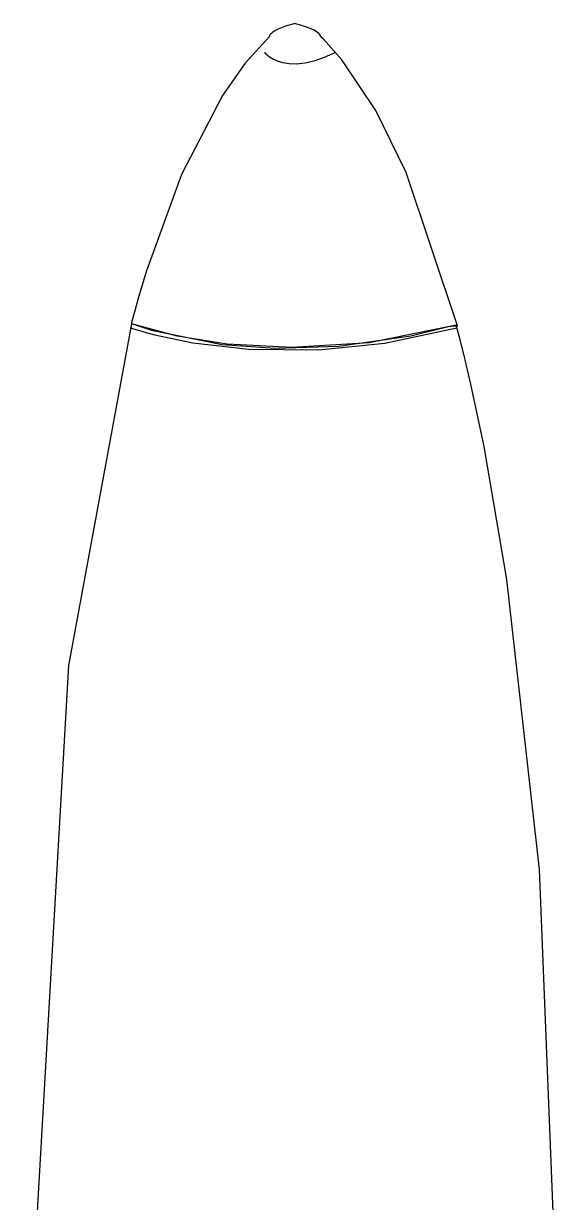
# Model space of a CAD drawing. Extents: x 0.4 to 20.4, y 0.5 to 29.7.
# Drawn here: x 5.95 to 7.12, y 16.302 to 18.859 of the extents above; entities that cross this region are included whole.
import ezdxf

# ---------------------------------------------------------------- set-up
doc = ezdxf.new("R2010")
doc.units = 0

msp = doc.modelspace()

# ---------------------------------------------------------------- linework, layer by layer
at = {"layer": 'Layer 1', "color": 7, "linetype": 'CONTINUOUS'}
for p, q in [((6.502704, 18.847255), (6.492828, 18.842059)), ((6.517466, 18.852942), (6.502704, 18.847255)), ((6.538096, 18.858875), (6.517466, 18.852942)), ((6.538108, 18.858877), (6.538096, 18.858875)), ((6.538131, 18.858871), (6.538108, 18.858877)), ((6.538178, 18.85886), (6.538131, 18.858871)), ((6.538271, 18.858836), (6.538178, 18.85886)), ((6.539012, 18.85865), (6.538271, 18.858836)), ((6.549995, 18.855669), (6.539012, 18.85865)), ((6.567343, 18.849838), (6.549995, 18.855669)), ((6.579351, 18.844384), (6.567343, 18.849838)), ((6.482543, 18.831095), (6.429818, 18.772724)), ((6.482547, 18.831098), (6.482543, 18.831095)), ((6.482549, 18.831141), (6.482547, 18.831107)), ((6.482547, 18.831107), (6.482547, 18.831099)), ((6.482547, 18.831099), (6.482547, 18.831098)), ((6.482547, 18.831098), (6.482547, 18.831098)), ((6.482547, 18.831098), (6.482547, 18.831098)), ((6.482564, 18.831287), (6.482549, 18.831141)), ((6.482699, 18.831874), (6.482564, 18.831287)), ((6.483072, 18.83283), (6.482699, 18.831874)), ((6.483808, 18.834123), (6.483072, 18.83283)), ((6.485029, 18.835724), (6.483808, 18.834123)), ((6.486857, 18.8376), (6.485029, 18.835724)), ((6.489416, 18.839722), (6.486857, 18.8376)), ((6.492828, 18.842059), (6.489416, 18.839722)), ((6.587003, 18.839554), (6.579351, 18.844384)), ((6.589502, 18.83745), (6.587003, 18.839554)), ((6.59128, 18.835593), (6.589502, 18.83745)), ((6.592459, 18.834015), (6.59128, 18.835593)), ((6.593163, 18.832746), (6.592459, 18.834015)), ((6.593514, 18.831817), (6.593163, 18.832746)), ((6.593635, 18.831258), (6.593514, 18.831817)), ((6.593648, 18.831128), (6.593635, 18.831258)), ((6.593649, 18.831101), (6.593648, 18.831128)), ((6.593649, 18.831099), (6.593649, 18.831101)), ((6.593649, 18.831098), (6.593649, 18.831099)), ((6.593661, 18.831087), (6.593649, 18.831098)), ((6.593649, 18.831098), (6.593649, 18.831098)), ((6.593649, 18.831098), (6.593649, 18.831098)), ((6.593649, 18.831098), (6.593649, 18.831098)), ((6.593649, 18.831098), (6.593649, 18.831098)), ((6.593649, 18.831098), (6.593649, 18.831098)), ((6.593742, 18.831008), (6.593661, 18.831087)), ((6.594393, 18.830381), (6.593742, 18.831008)), ((6.599581, 18.825294), (6.594393, 18.830381)), ((6.63979, 18.780557), (6.599581, 18.825294)), ((6.472153, 18.796374), (6.472153, 18.796374)), ((6.472153, 18.796374), (6.472153, 18.796374)), ((6.472153, 18.796374), (6.472153, 18.796374)), ((6.472153, 18.796374), (6.472153, 18.796374)), ((6.472153, 18.796374), (6.472153, 18.796374)), ((6.472153, 18.796374), (6.472153, 18.796374)), ((6.472153, 18.796374), (6.472153, 18.796373)), ((6.472153, 18.796373), (6.472154, 18.796373)), ((6.472154, 18.796373), (6.47216, 18.796364)), ((6.47216, 18.796364), (6.472193, 18.796321)), ((6.472193, 18.796321), (6.472339, 18.796137)), ((6.472339, 18.796137), (6.474011, 18.794251)), ((6.602238, 18.786135), (6.624925, 18.796374)), ((6.429818, 18.772724), (6.380571, 18.702909)), ((6.474011, 18.794251), (6.477495, 18.790936)), ((6.477495, 18.790936), (6.482883, 18.78674)), ((6.482883, 18.78674), (6.490267, 18.782214)), ((6.490267, 18.782214), (6.499738, 18.777908)), ((6.499738, 18.777908), (6.511387, 18.774372)), ((6.511387, 18.774372), (6.525307, 18.772154)), ((6.525307, 18.772154), (6.541588, 18.771806)), ((6.541588, 18.771806), (6.560323, 18.773877)), ((6.560323, 18.773877), (6.581603, 18.778916)), ((6.581603, 18.778916), (6.602238, 18.786135)), ((6.713633, 18.670626), (6.63979, 18.780557)), ((6.380571, 18.702909), (6.292054, 18.531647)), ((6.779403, 18.535805), (6.713633, 18.670626)), ((6.292054, 18.531647), (6.216087, 18.322708)), ((6.890043, 18.202925), (6.779403, 18.535805)), ((6.216087, 18.322708), (6.19895, 18.265219)), ((6.19895, 18.265219), (6.19065, 18.235745)), ((6.19065, 18.235745), (6.186566, 18.220829)), ((6.183328, 18.208801), (6.183318, 18.208767)), ((6.183318, 18.208767), (6.183318, 18.208767)), ((6.183318, 18.208767), (6.183318, 18.208767)), ((6.183318, 18.208767), (6.183318, 18.208767)), ((6.183318, 18.208767), (6.183318, 18.208767)), ((6.183318, 18.208767), (6.183319, 18.208767)), ((6.183319, 18.208767), (6.183319, 18.208767)), ((6.183319, 18.208767), (6.183323, 18.208766)), ((6.183323, 18.208766), (6.18334, 18.20876)), ((6.183343, 18.20886), (6.183328, 18.208801)), ((6.18334, 18.20876), (6.183416, 18.208733)), ((6.183406, 18.209096), (6.183343, 18.20886)), ((6.183532, 18.209566), (6.183406, 18.209096)), ((6.183416, 18.208733), (6.184182, 18.208461)), ((6.184541, 18.213328), (6.183532, 18.209566)), ((6.184182, 18.208461), (6.189972, 18.206411)), ((6.186566, 18.220829), (6.184541, 18.213328)), ((6.183592, 18.207391), (6.047243, 17.466239)), ((6.180484, 18.199145), (6.180484, 18.199145)), ((6.180484, 18.199145), (6.180484, 18.199145)), ((6.180484, 18.199145), (6.180484, 18.199145)), ((6.180484, 18.199145), (6.180484, 18.199145)), ((6.180484, 18.199145), (6.180484, 18.199145)), ((6.180484, 18.199145), (6.180484, 18.199145)), ((6.180484, 18.199145), (6.180485, 18.199145)), ((6.180485, 18.199145), (6.18049, 18.199143)), ((6.18049, 18.199143), (6.180508, 18.199137)), ((6.180508, 18.199137), (6.180699, 18.199068)), ((6.180699, 18.199068), (6.181651, 18.198733)), ((6.181651, 18.198733), (6.185795, 18.197331)), ((6.183602, 18.207429), (6.183592, 18.207391)), ((6.183604, 18.207428), (6.183602, 18.207429)), ((6.183602, 18.207429), (6.183602, 18.207429)), ((6.183602, 18.207429), (6.183602, 18.207429)), ((6.183602, 18.207429), (6.183602, 18.207429)), ((6.183642, 18.207413), (6.183604, 18.207428)), ((6.18386, 18.207332), (6.183642, 18.207413)), ((6.282781, 18.180674), (6.18386, 18.207332)), ((6.185795, 18.197331), (6.230659, 18.18449)), ((6.189972, 18.206411), (6.190764, 18.206131)), ((6.190764, 18.206131), (6.190877, 18.20609)), ((6.190877, 18.20609), (6.190878, 18.20609)), ((6.190878, 18.20609), (6.190878, 18.20609)), ((6.190878, 18.20609), (6.190878, 18.20609)), ((6.190878, 18.20609), (6.190879, 18.20609)), ((6.190879, 18.20609), (6.190882, 18.206088)), ((6.190882, 18.206088), (6.190894, 18.206083)), ((6.190894, 18.206083), (6.191029, 18.206029)), ((6.191029, 18.206029), (6.191701, 18.205763)), ((6.191701, 18.205763), (6.194637, 18.204642)), ((6.194637, 18.204642), (6.226791, 18.194025)), ((6.226791, 18.194025), (6.379882, 18.162917)), ((6.230659, 18.18449), (6.316662, 18.166672)), ((6.887689, 18.204478), (6.698763, 18.166506)), ((6.732722, 18.165663), (6.888815, 18.199145)), ((6.789114, 18.181817), (6.87374, 18.202268)), ((6.87374, 18.202268), (6.874417, 18.202454)), ((6.874417, 18.202454), (6.874755, 18.202547)), ((6.874755, 18.202547), (6.874924, 18.202594)), ((6.874924, 18.202594), (6.874925, 18.202594)), ((6.874925, 18.202594), (6.874925, 18.202594)), ((6.874925, 18.202594), (6.874925, 18.202594)), ((6.874925, 18.202594), (6.874925, 18.202594)), ((6.874925, 18.202594), (6.874925, 18.202594)), ((6.874925, 18.202594), (6.874925, 18.202594)), ((6.874925, 18.202594), (6.874928, 18.202594)), ((6.874928, 18.202594), (6.874938, 18.202594)), ((6.874938, 18.202594), (6.875049, 18.202597)), ((6.875049, 18.202597), (6.875573, 18.202608)), ((6.875573, 18.202608), (6.890043, 18.202925)), ((6.887723, 18.204442), (6.887689, 18.204478)), ((6.887744, 18.204363), (6.887723, 18.204442)), ((6.887777, 18.204241), (6.887744, 18.204363)), ((6.887841, 18.203999), (6.887777, 18.204241)), ((6.88797, 18.203513), (6.887841, 18.203999)), ((6.888229, 18.202542), (6.88797, 18.203513)), ((6.888744, 18.200599), (6.888229, 18.202542)), ((6.889774, 18.196706), (6.888744, 18.200599)), ((6.891823, 18.188898), (6.889774, 18.196706)), ((6.895888, 18.173193), (6.891823, 18.188898)), ((6.391035, 18.163557), (6.282781, 18.180674)), ((6.316662, 18.166672), (6.438307, 18.152674)), ((6.379882, 18.162917), (6.495171, 18.154459)), ((6.531454, 18.15585), (6.391035, 18.163557)), ((6.495171, 18.154459), (6.632523, 18.158753)), ((6.698763, 18.166506), (6.531454, 18.15585)), ((6.590094, 18.151289), (6.732722, 18.165663)), ((6.632523, 18.158753), (6.789114, 18.181817)), ((6.903881, 18.141426), (6.895888, 18.173193)), ((6.438307, 18.152674), (6.590094, 18.151289)), ((6.919325, 18.076513), (6.903881, 18.141426)), ((6.948098, 17.941487), (6.919325, 18.076513)), ((6.9976, 17.653193), (6.948098, 17.941487)), ((7.067803, 17.024128), (6.9976, 17.653193)), ((6.047243, 17.466239), (5.949712, 15.762226)), ((7.119933, 15.71998), (7.067803, 17.024128))]:
    msp.add_line(p, q, dxfattribs=at)

doc.saveas('drawing.dxf')
